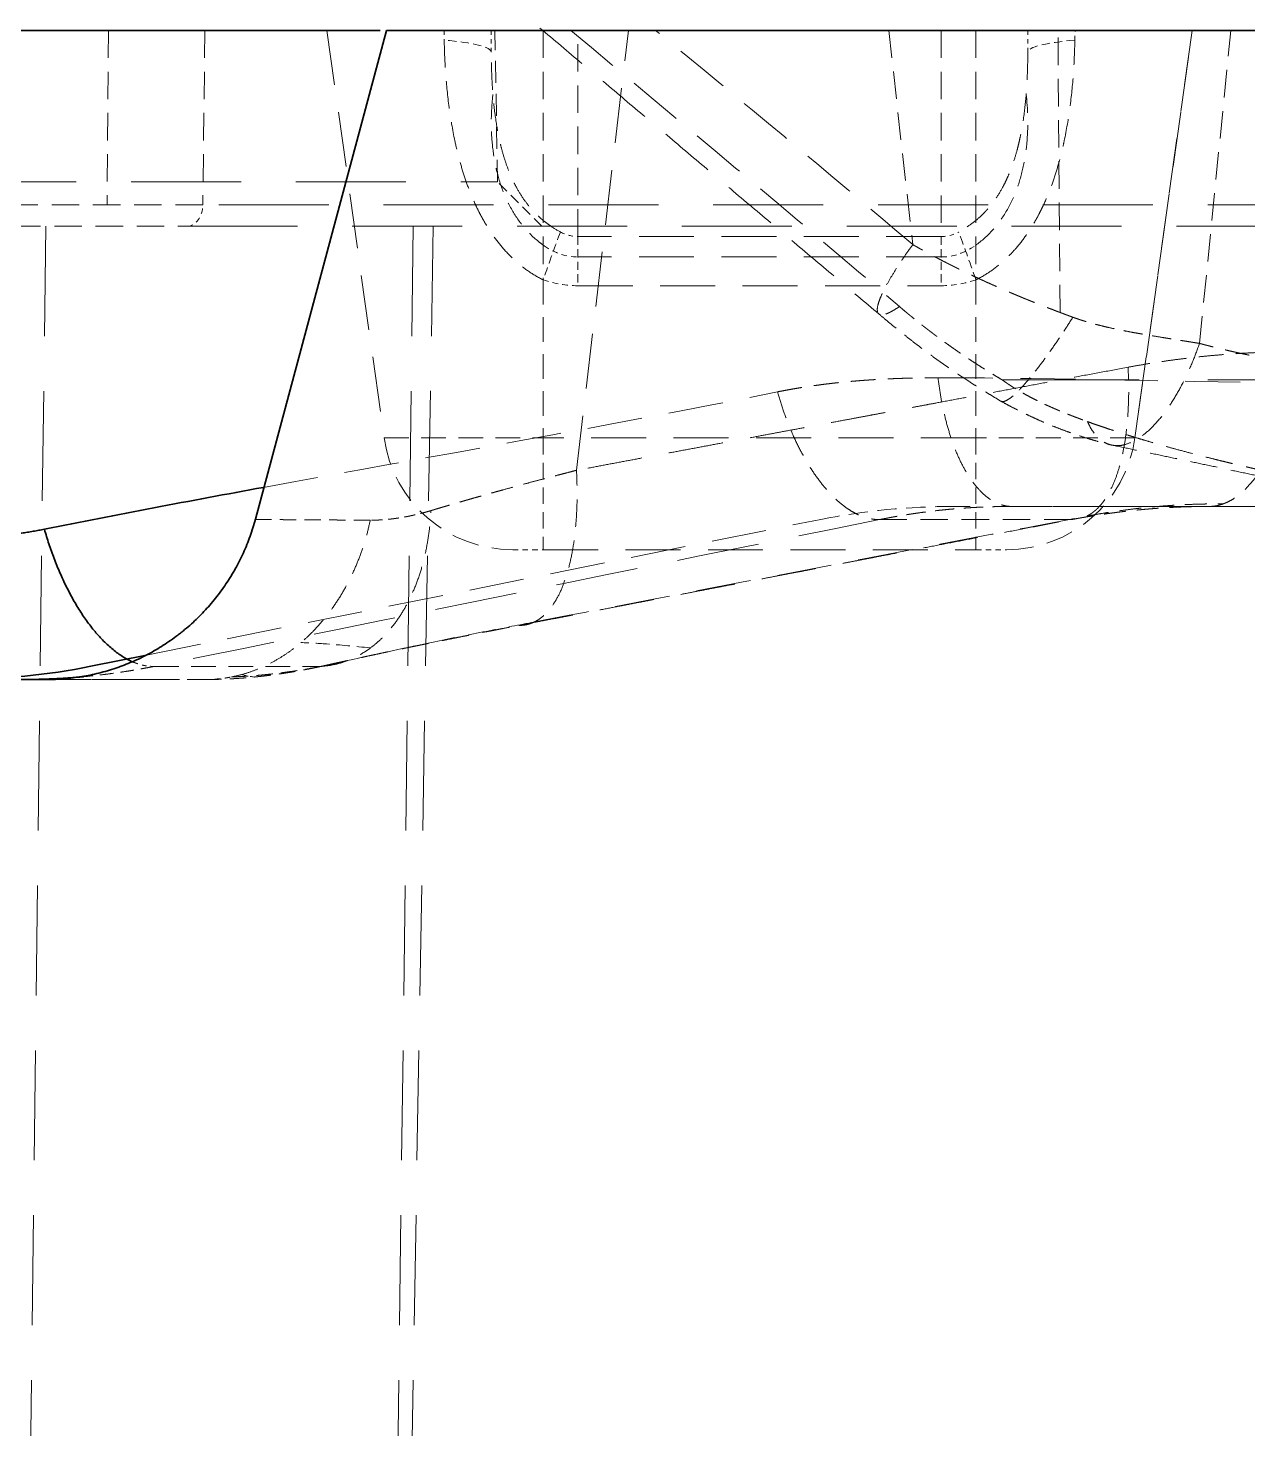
# Model space of a CAD drawing. Header units: millimetres. Extents: x 2742 to 8552, y -10326 to 2528.
# Drawn here: x 3965.22 to 3993.42, y -3766.9 to -3734.52 of the extents above; entities that cross this region are included whole.
import ezdxf

# ---------------------------------------------------------------- set-up
doc = ezdxf.new("R2010")
doc.units = ezdxf.units.MM
doc.linetypes.add('HIDDEN', pattern=[9.525, 6.35, -3.175])
doc.layers.add('core', color=7, linetype='Continuous', lineweight=20)

msp = doc.modelspace()

# ---------------------------------------------------------------- linework, layer by layer
at = {"layer": 'core', "color": 7, "linetype": 'Continuous', "lineweight": 35}
for p, q in [((3973.363, -3734.581), (3954.693, -3734.581)), ((3970.478, -3745.875), (3973.504, -3734.581)), ((3966.673, -3749.273), (3967.96, -3749.014)), ((3965.648, -3749.581), (3951.36, -3749.581))]:
    msp.add_line(p, q, dxfattribs=at)
at = {"layer": 'core', "color": 8, "linetype": 'HIDDEN', "lineweight": 18, "ltscale": 0.1}
for p, q in [((3967.08, -3734.581), (3967.05, -3738.609)), ((3969.31, -3734.581), (3969.261, -3738.609)), ((3977.129, -3734.581), (3977.129, -3740.346)), ((3977.929, -3739.343), (3977.929, -3734.581)), ((3985.116, -3734.581), (3985.67, -3739.53)), ((3986.329, -3734.581), (3986.329, -3739.343)), ((3987.129, -3734.581), (3987.129, -3740.346)), ((3989.074, -3741.097), (3989.027, -3734.581)), ((3992.299, -3741.813), (3993.022, -3734.581)), ((3969.261, -3738.609), (3963.925, -3738.609)), ((3963.925, -3739.103), (3968.905, -3739.103)), ((3987.962, -3745.581), (3992.491, -3745.581)), ((3987.962, -3745.581), (3992.512, -3745.581)), ((3989.34, -3745.884), (3984.905, -3745.884)), ((3965.086, -3749.581), (3969.314, -3749.581))]:
    msp.add_line(p, q, dxfattribs=at)
at = {"layer": 'core', "color": 8, "linetype": 'HIDDEN', "lineweight": 18, "ltscale": 0.2}
for p, q in [((3973.504, -3734.581), (3970.477, -3745.879)), ((3972.129, -3734.581), (3973.453, -3743.998)), ((3972.129, -3734.581), (3973.453, -3743.998)), ((3977.899, -3744.745), (3979.099, -3734.581)), ((3990.805, -3743.998), (3992.129, -3734.581)), ((3990.805, -3743.998), (3992.129, -3734.581)), ((3992.129, -3734.581), (3990.805, -3743.998)), ((3986.329, -3739.343), (3977.929, -3739.343)), ((3986.329, -3739.816), (3977.929, -3739.816)), ((3977.929, -3740.479), (3986.329, -3740.479)), ((3987.129, -3743.998), (3977.129, -3743.998)), ((3996.524, -3745.581), (3986.63, -3745.581)), ((3967.96, -3749.014), (3983.543, -3745.88)), ((3977.129, -3746.581), (3987.129, -3746.581))]:
    msp.add_line(p, q, dxfattribs=at)
at = {"layer": 'core', "color": 8, "linetype": 'HIDDEN', "lineweight": 18, "ltscale": 0.01}
for p, q in [((3975.929, -3734.581), (3975.929, -3735.084)), ((3988.329, -3735.084), (3988.329, -3734.581))]:
    msp.add_line(p, q, dxfattribs=at)
at = {"layer": 'core', "color": 8, "linetype": 'HIDDEN', "lineweight": 18, "ltscale": 0.08}
msp.add_line((3976.074, -3738.08), (3976.013, -3734.581), dxfattribs=at)
at = {"layer": 'core', "color": 8, "linetype": 'HIDDEN', "lineweight": 18, "ltscale": 0.4}
for p, q in [((3940.935, -3738.08), (3976.074, -3738.08)), ((4055.991, -3738.609), (3969.261, -3738.609)), ((3965.63, -3739.103), (3965.221, -3772.268)), ((3968.905, -3739.103), (4055.636, -3739.103)), ((3968.908, -3739.103), (4055.638, -3739.103)), ((3974.124, -3739.103), (3973.714, -3772.268)), ((3974.588, -3739.103), (3974.009, -3772.268))]:
    msp.add_line(p, q, dxfattribs=at)
at = {"layer": 'core', "color": 8, "linetype": 'HIDDEN', "lineweight": 18, "ltscale": 0.04}
msp.add_line((3977.097, -3739.103), (3976.074, -3738.08), dxfattribs=at)
at = {"layer": 'core', "color": 8, "linetype": 'HIDDEN', "lineweight": 18, "ltscale": 0.03}
for p, q in [((3977.929, -3739.343), (3977.929, -3740.479)), ((3986.329, -3739.343), (3986.329, -3740.479))]:
    msp.add_line(p, q, dxfattribs=at)
at = {"layer": 'core', "color": 8, "linetype": 'HIDDEN', "lineweight": 18, "ltscale": 0.09}
for p, q in [((3977.129, -3740.346), (3977.129, -3743.998)), ((3987.129, -3740.346), (3987.129, -3743.998)), ((3973.453, -3743.998), (3977.129, -3743.998)), ((3990.805, -3743.998), (3987.129, -3743.998)), ((3968.137, -3749.277), (3971.997, -3749.277))]:
    msp.add_line(p, q, dxfattribs=at)
at = {"layer": 'core', "color": 8, "linetype": 'HIDDEN', "lineweight": 18, "ltscale": 0.5}
msp.add_line((3987.732, -3742.652), (4028.003, -3742.652), dxfattribs=at)
at = {"layer": 'core', "color": 8, "linetype": 'HIDDEN', "lineweight": 18, "ltscale": 0.06}
for p, q in [((3977.129, -3743.998), (3977.129, -3746.581)), ((3987.129, -3743.998), (3987.129, -3746.581))]:
    msp.add_line(p, q, dxfattribs=at)
at = {"layer": 'core', "color": 8, "linetype": 'HIDDEN', "lineweight": 18, "ltscale": 0.02}
for p, q in [((3976.423, -3746.581), (3977.129, -3746.581)), ((3987.129, -3746.581), (3987.835, -3746.581))]:
    msp.add_line(p, q, dxfattribs=at)
at = {"layer": 'core', "color": 8, "linetype": 'HIDDEN', "lineweight": 18, "ltscale": 0.1}
for centre, start, end in [((3976.423, -3743.581), 188, 270), ((3987.835, -3743.581), 270, 352)]:
    msp.add_arc(centre, 3, start, end, dxfattribs=at)
at = {"layer": 'core', "color": 8, "linetype": 'HIDDEN', "lineweight": 18, "ltscale": 0.03}
for centre, major_axis, ratio, start_param, end_param in [((3973.929, -3735.084), (-2, 0), 0.15638, 3.141593, 4.238869), ((3990.329, -3735.084), (2, 0), 0.15638, 2.044316, 3.141593), ((3977.129, -3740.624), (-0.637, -1.896), 0.044703, 3.907947, 4.580073), ((3987.129, -3740.624), (0.637, -1.896), 0.044703, 1.703112, 2.375238)]:
    msp.add_ellipse(centre, major_axis=major_axis, ratio=ratio, start_param=start_param, end_param=end_param, dxfattribs=at)
at = {"layer": 'core', "color": 8, "linetype": 'HIDDEN', "lineweight": 18, "ltscale": 0.02}
for centre, major_axis, ratio, start_param, end_param in [((3968.905, -3738.601), (0, 0.502), 0.707107, 3.141593, 4.694936), ((3977.929, -3736.525), (0, 3.291), 0.607729, 2.741029, 3.141593), ((3986.329, -3736.525), (0, 3.291), 0.607729, 3.141593, 3.547497), ((3977.929, -3733.897), (0, 6.582), 0.607729, 2.940235, 3.141593), ((3986.329, -3733.897), (0, 6.582), 0.607729, 3.141593, 3.342951)]:
    msp.add_ellipse(centre, major_axis=major_axis, ratio=ratio, start_param=start_param, end_param=end_param, dxfattribs=at)
at = {"layer": 'core', "color": 8, "linetype": 'HIDDEN', "lineweight": 18, "ltscale": 0.01}
for centre, start_param, end_param in [((3977.929, -3734.175), 2.940235, 3.141593), ((3986.329, -3734.175), 3.141593, 3.342951)]:
    msp.add_ellipse(centre, major_axis=(0, 5.168), ratio=0.387022, start_param=start_param, end_param=end_param, dxfattribs=at)
at = {"layer": 'core', "color": 8, "linetype": 'HIDDEN', "lineweight": 18, "ltscale": 0.07}
msp.add_ellipse((3988.967, -3765.581), major_axis=(-9.125, 18.442), ratio=0.848178, start_param=5.88449, end_param=6.059228, dxfattribs=at)
at = {"layer": 'core', "color": 7, "linetype": 'Continuous', "lineweight": 35}
msp.add_ellipse((3961.21, -3729.581), major_axis=(-9.125, 18.442), ratio=0.848178, start_param=2.745438, end_param=2.919933, dxfattribs=at)
at = {"layer": 'core', "color": 8, "linetype": 'HIDDEN', "lineweight": 18, "ltscale": 0.2}
for points, degree in [([(3977.051, -3734.524), (3984.893, -3741.137)], 1), ([(3977.764, -3734.581), (3980.311, -3736.698), (3982.853, -3738.818), (3985.362, -3740.961)], 3), ([(3985.67, -3739.53), (3983.708, -3737.854), (3981.721, -3736.212), (3979.726, -3734.581)], 3), ([(3986.255, -3742.607), (3989.127, -3742.607), (3992.012, -3742.716), (3994.884, -3742.716)], 3), ([(3970.663, -3745.139), (3974.625, -3744.411), (3978.599, -3743.726), (3982.542, -3742.933)], 3)]:
    msp.add_open_spline(points, degree=degree, dxfattribs=at)
at = {"layer": 'core', "color": 7, "linetype": 'Continuous', "lineweight": 35}
for points, degree, knots in [([(3973.504, -3734.581), (3973.539, -3734.581), (3973.607, -3734.581), (3973.71, -3734.581), (3973.812, -3734.581), (3973.915, -3734.581), (3974.017, -3734.581), (3974.12, -3734.581), (3974.222, -3734.581), (3974.324, -3734.581), (3974.427, -3734.581), (3974.529, -3734.581), (3974.631, -3734.581), (3974.733, -3734.581), (3974.834, -3734.581), (3974.936, -3734.581), (3975.038, -3734.581), (3975.139, -3734.581), (3975.241, -3734.581), (3975.842, -3734.581), (3976.931, -3734.581), (3978.486, -3734.581), (3980.008, -3734.581), (3981.499, -3734.581), (3983.077, -3734.581), (3984.726, -3734.581), (3986.429, -3734.581), (3988.064, -3734.581), (3989.629, -3734.581), (3991.12, -3734.581), (3992.531, -3734.581), (3993.859, -3734.581), (3994.727, -3734.581), (3995.199, -3734.581), (3995.309, -3734.581), (3995.417, -3734.581), (3995.525, -3734.581), (3995.632, -3734.581), (3995.738, -3734.581), (3995.844, -3734.581), (3995.948, -3734.581), (3996.052, -3734.581), (3996.155, -3734.581), (3996.258, -3734.581), (3996.359, -3734.581), (3996.46, -3734.581), (3996.56, -3734.581), (3996.659, -3734.581), (3996.757, -3734.581), (3996.855, -3734.581), (3996.951, -3734.581), (3997.047, -3734.581), (3997.142, -3734.581), (3997.237, -3734.581), (3997.33, -3734.581), (3997.423, -3734.581), (3997.515, -3734.581), (3997.606, -3734.581), (3997.667, -3734.581), (3997.697, -3734.581)], 3, [0, 0, 0, 0, 0.00331, 0.006621, 0.009933, 0.013245, 0.016557, 0.01987, 0.023183, 0.026498, 0.029812, 0.033128, 0.036444, 0.039761, 0.043078, 0.046396, 0.049715, 0.053035, 0.056355, 0.059676, 0.112038, 0.164282, 0.216487, 0.268736, 0.321108, 0.386537, 0.451812, 0.51709, 0.582531, 0.64796, 0.713234, 0.778513, 0.843953, 0.849974, 0.855993, 0.862009, 0.868022, 0.874034, 0.880044, 0.886051, 0.892057, 0.898062, 0.904064, 0.910066, 0.916066, 0.922065, 0.928062, 0.934059, 0.940056, 0.946051, 0.952046, 0.95804, 0.964035, 0.970029, 0.976022, 0.982016, 0.988011, 0.994005, 1, 1, 1, 1]), ([(3963.185, -3746.305), (3963.864, -3746.305), (3964.402, -3746.266), (3965.049, -3746.218), (3965.599, -3746.108)], 2, [0, 0, 0, 0.5, 0.5, 1, 1, 1]), ([(3965.648, -3749.581), (3965.786, -3749.581), (3965.923, -3749.575), (3966.194, -3749.553), (3966.463, -3749.519), (3966.86, -3749.437), (3967.121, -3749.361), (3967.283, -3749.306), (3967.315, -3749.295), (3967.38, -3749.271), (3967.476, -3749.235), (3967.57, -3749.197), (3967.757, -3749.116), (3968.001, -3748.999), (3968.35, -3748.794), (3968.573, -3748.638), (3968.708, -3748.535), (3968.735, -3748.514), (3968.789, -3748.471), (3968.815, -3748.45), (3968.894, -3748.384), (3968.946, -3748.34), (3969.098, -3748.203), (3969.292, -3748.013), (3969.559, -3747.706), (3969.72, -3747.486), (3969.835, -3747.315), (3969.872, -3747.258), (3969.926, -3747.17), (3969.944, -3747.14), (3969.979, -3747.08), (3970.064, -3746.931), (3970.204, -3746.655), (3970.359, -3746.273), (3970.442, -3746.009), (3970.478, -3745.875)], 3, [0, 0, 0, 0, 0.0625, 0.0625, 0.125, 0.1875, 0.25, 0.25, 0.265625, 0.265625, 0.28125, 0.3125, 0.3125, 0.375, 0.4375, 0.5, 0.5, 0.515625, 0.515625, 0.53125, 0.53125, 0.5625, 0.5625, 0.625, 0.6875, 0.75, 0.75, 0.78125, 0.78125, 0.796875, 0.796875, 0.8125, 0.875, 0.9375, 1, 1, 1, 1]), ([(3966.5, -3749.515), (3966.485, -3749.517), (3966.443, -3749.52), (3966.376, -3749.526), (3966.298, -3749.533), (3966.221, -3749.538), (3966.145, -3749.544), (3966.071, -3749.549), (3965.997, -3749.553), (3965.924, -3749.557), (3965.852, -3749.561), (3965.781, -3749.564), (3965.711, -3749.567), (3965.642, -3749.57), (3965.574, -3749.572), (3965.507, -3749.574), (3965.441, -3749.576), (3965.376, -3749.578), (3965.312, -3749.579), (3965.249, -3749.579), (3965.187, -3749.58), (3965.126, -3749.58), (3965.085, -3749.58), (3965.065, -3749.581)], 3, [0, 0, 0, 0, 0.032284, 0.087639, 0.14226, 0.196146, 0.249299, 0.301717, 0.353402, 0.404352, 0.45457, 0.504053, 0.552804, 0.60082, 0.648104, 0.694655, 0.740473, 0.785558, 0.829911, 0.873531, 0.91642, 0.958576, 1, 1, 1, 1])]:
    msp.add_open_spline(points, degree=degree, knots=knots, dxfattribs=at)
at = {"layer": 'core', "color": 8, "linetype": 'HIDDEN', "lineweight": 18, "ltscale": 0.006}
for points in [[(3974.837, -3734.581), (3974.838, -3734.655), (3974.84, -3734.73), (3974.841, -3734.805)], [(3989.417, -3734.805), (3989.418, -3734.73), (3989.42, -3734.655), (3989.421, -3734.581)]]:
    msp.add_open_spline(points, degree=3, dxfattribs=at)
at = {"layer": 'core', "color": 8, "linetype": 'HIDDEN', "lineweight": 18, "ltscale": 0.1}
for points, degree, knots in [([(3974.841, -3734.805), (3974.846, -3735.065), (3974.857, -3735.325), (3974.894, -3735.843), (3974.92, -3736.101), (3974.989, -3736.616), (3975.032, -3736.873), (3975.114, -3737.258), (3975.144, -3737.385), (3975.211, -3737.64), (3975.247, -3737.767), (3975.327, -3738.017), (3975.37, -3738.141), (3975.465, -3738.385), (3975.516, -3738.506), (3975.6, -3738.684), (3975.629, -3738.744), (3975.674, -3738.831), (3975.69, -3738.861), (3975.721, -3738.919), (3975.737, -3738.947), (3975.819, -3739.09), (3975.888, -3739.201), (3976.038, -3739.415), (3976.118, -3739.518), (3976.289, -3739.715), (3976.381, -3739.81), (3976.578, -3739.988), (3976.681, -3740.07), (3976.897, -3740.22), (3977.01, -3740.287), (3977.129, -3740.346)], 3, [0, 0, 0, 0, 0.125, 0.125, 0.25, 0.25, 0.375, 0.375, 0.4375, 0.4375, 0.5, 0.5, 0.5625, 0.5625, 0.625, 0.625, 0.65625, 0.65625, 0.671875, 0.671875, 0.6875, 0.6875, 0.75, 0.75, 0.8125, 0.8125, 0.875, 0.875, 0.9375, 0.9375, 1, 1, 1, 1]), ([(3987.129, -3740.346), (3987.248, -3740.287), (3987.361, -3740.22), (3987.575, -3740.072), (3987.677, -3739.991), (3987.823, -3739.859), (3987.87, -3739.814), (3987.962, -3739.72), (3988.007, -3739.671), (3988.137, -3739.522), (3988.217, -3739.419), (3988.367, -3739.205), (3988.437, -3739.094), (3988.535, -3738.924), (3988.582, -3738.837), (3988.626, -3738.749), (3988.655, -3738.69), (3988.67, -3738.66), (3988.74, -3738.511), (3988.791, -3738.39), (3988.886, -3738.146), (3988.929, -3738.022), (3989.009, -3737.772), (3989.046, -3737.646), (3989.096, -3737.455), (3989.112, -3737.391), (3989.142, -3737.263), (3989.156, -3737.199), (3989.225, -3736.879), (3989.268, -3736.621), (3989.338, -3736.104), (3989.364, -3735.845), (3989.401, -3735.326), (3989.412, -3735.066), (3989.417, -3734.805)], 3, [0, 0, 0, 0, 0.0625, 0.0625, 0.125, 0.125, 0.15625, 0.15625, 0.1875, 0.1875, 0.25, 0.25, 0.3125, 0.3125, 0.34375, 0.359375, 0.359375, 0.375, 0.375, 0.4375, 0.4375, 0.5, 0.5, 0.5625, 0.5625, 0.59375, 0.59375, 0.625, 0.625, 0.75, 0.75, 0.875, 0.875, 1, 1, 1, 1]), ([(3977.529, -3739.239), (3977.44, -3739.192), (3977.353, -3739.139), (3977.23, -3739.051), (3977.169, -3739.006), (3977.111, -3738.957), (3977.072, -3738.923), (3977.053, -3738.906), (3976.959, -3738.82), (3976.89, -3738.747), (3976.76, -3738.594), (3976.7, -3738.513), (3976.589, -3738.346), (3976.538, -3738.26), (3976.467, -3738.126), (3976.445, -3738.08), (3976.402, -3737.99), (3976.382, -3737.944), (3976.324, -3737.807), (3976.29, -3737.714), (3976.227, -3737.527), (3976.199, -3737.433), (3976.161, -3737.291), (3976.149, -3737.243), (3976.127, -3737.148), (3976.116, -3737.1), (3976.086, -3736.957), (3976.068, -3736.863), (3976.021, -3736.578), (3975.997, -3736.39), (3975.961, -3736.014), (3975.949, -3735.827), (3975.933, -3735.455), (3975.929, -3735.269), (3975.929, -3735.084)], 3, [0, 0, 0, 0, 0.0625, 0.0625, 0.09375, 0.109375, 0.109375, 0.125, 0.125, 0.1875, 0.1875, 0.25, 0.25, 0.3125, 0.3125, 0.34375, 0.34375, 0.375, 0.375, 0.4375, 0.4375, 0.5, 0.5, 0.53125, 0.53125, 0.5625, 0.5625, 0.625, 0.625, 0.75, 0.75, 0.875, 0.875, 1, 1, 1, 1]), ([(3988.329, -3735.084), (3988.329, -3735.269), (3988.325, -3735.455), (3988.309, -3735.829), (3988.297, -3736.017), (3988.261, -3736.393), (3988.237, -3736.582), (3988.189, -3736.866), (3988.171, -3736.961), (3988.141, -3737.104), (3988.13, -3737.152), (3988.108, -3737.247), (3988.096, -3737.294), (3988.058, -3737.436), (3988.03, -3737.53), (3987.967, -3737.717), (3987.933, -3737.81), (3987.875, -3737.948), (3987.854, -3737.994), (3987.811, -3738.085), (3987.789, -3738.13), (3987.719, -3738.262), (3987.668, -3738.349), (3987.557, -3738.515), (3987.496, -3738.596), (3987.415, -3738.692), (3987.398, -3738.711), (3987.364, -3738.749), (3987.347, -3738.768), (3987.294, -3738.823), (3987.258, -3738.858), (3987.146, -3738.96), (3987.068, -3739.023), (3986.904, -3739.139), (3986.818, -3739.192), (3986.729, -3739.239)], 3, [0, 0, 0, 0, 0.125, 0.125, 0.25, 0.25, 0.375, 0.375, 0.4375, 0.4375, 0.46875, 0.46875, 0.5, 0.5, 0.5625, 0.5625, 0.625, 0.625, 0.65625, 0.65625, 0.6875, 0.6875, 0.75, 0.75, 0.8125, 0.8125, 0.828125, 0.828125, 0.84375, 0.84375, 0.875, 0.875, 0.9375, 0.9375, 1, 1, 1, 1]), ([(3989.372, -3741.208), (3989.354, -3741.201), (3989.319, -3741.188), (3989.265, -3741.169), (3989.212, -3741.149), (3989.159, -3741.129), (3989.107, -3741.109), (3989.054, -3741.09), (3989.001, -3741.07), (3988.948, -3741.05), (3988.896, -3741.029), (3988.843, -3741.009), (3988.791, -3740.989), (3988.738, -3740.969), (3988.686, -3740.948), (3988.634, -3740.928), (3988.582, -3740.907), (3988.53, -3740.886), (3988.478, -3740.866), (3988.426, -3740.845), (3988.374, -3740.824), (3988.322, -3740.803), (3988.271, -3740.782), (3988.219, -3740.761), (3988.168, -3740.739), (3988.117, -3740.718), (3988.066, -3740.697), (3988.015, -3740.675), (3987.964, -3740.654), (3987.913, -3740.632), (3987.862, -3740.611), (3987.812, -3740.589), (3987.761, -3740.567), (3987.711, -3740.545), (3987.661, -3740.523), (3987.611, -3740.501), (3987.561, -3740.479), (3987.511, -3740.457), (3987.461, -3740.434), (3987.411, -3740.412), (3987.362, -3740.39), (3987.312, -3740.367), (3987.263, -3740.344), (3987.214, -3740.322), (3987.165, -3740.299), (3987.116, -3740.276), (3987.067, -3740.253), (3987.019, -3740.23), (3986.97, -3740.207), (3986.922, -3740.184), (3986.874, -3740.161), (3986.826, -3740.137), (3986.778, -3740.114), (3986.73, -3740.091), (3986.682, -3740.067), (3986.635, -3740.043), (3986.587, -3740.02), (3986.54, -3739.996), (3986.493, -3739.972), (3986.446, -3739.948), (3986.399, -3739.924), (3986.352, -3739.9), (3986.306, -3739.876), (3986.259, -3739.852), (3986.213, -3739.827), (3986.167, -3739.803), (3986.121, -3739.779), (3986.075, -3739.754), (3986.03, -3739.729), (3985.984, -3739.705), (3985.939, -3739.68), (3985.894, -3739.655), (3985.849, -3739.63), (3985.804, -3739.605), (3985.759, -3739.58), (3985.714, -3739.555), (3985.685, -3739.538), (3985.67, -3739.53)], 3, [0, 0, 0, 0, 0.013867, 0.027718, 0.041554, 0.055375, 0.06918, 0.08297, 0.096744, 0.110504, 0.124248, 0.137977, 0.151691, 0.16539, 0.179074, 0.192743, 0.206397, 0.220036, 0.233661, 0.24727, 0.260865, 0.274446, 0.288011, 0.301562, 0.315098, 0.32862, 0.342128, 0.355621, 0.369099, 0.382563, 0.396013, 0.409449, 0.42287, 0.436278, 0.449671, 0.46305, 0.476415, 0.489766, 0.503103, 0.516426, 0.529735, 0.543031, 0.556312, 0.56958, 0.582834, 0.596075, 0.609302, 0.622515, 0.635715, 0.648902, 0.662075, 0.675234, 0.68838, 0.701513, 0.714633, 0.727739, 0.740833, 0.753913, 0.76698, 0.780034, 0.793075, 0.806103, 0.819118, 0.832121, 0.84511, 0.858087, 0.871051, 0.884002, 0.896941, 0.909867, 0.92278, 0.935681, 0.94857, 0.961446, 0.97431, 0.987161, 1, 1, 1, 1]), ([(3989.711, -3743.621), (3989.75, -3743.635), (3989.829, -3743.663), (3989.948, -3743.705), (3990.071, -3743.747), (3990.197, -3743.789), (3990.327, -3743.832), (3990.46, -3743.875), (3990.596, -3743.919), (3990.74, -3743.963), (3990.899, -3744.012), (3991.078, -3744.065), (3991.282, -3744.125), (3991.51, -3744.19), (3991.783, -3744.265), (3992.073, -3744.343), (3992.357, -3744.416), (3992.586, -3744.474), (3992.753, -3744.515), (3992.874, -3744.545), (3992.968, -3744.568), (3993.06, -3744.59), (3993.15, -3744.611), (3993.239, -3744.632), (3993.327, -3744.653), (3993.412, -3744.673), (3993.496, -3744.692), (3993.579, -3744.711), (3993.659, -3744.729), (3993.738, -3744.747), (3993.791, -3744.758), (3993.816, -3744.764)], 3, [0, 0, 0, 0, 0.028878, 0.058545, 0.089003, 0.120251, 0.152291, 0.185123, 0.218748, 0.253166, 0.291476, 0.335626, 0.385617, 0.44145, 0.503124, 0.585164, 0.65393, 0.709422, 0.75164, 0.7746, 0.797149, 0.819286, 0.841012, 0.862325, 0.883227, 0.903718, 0.923797, 0.943465, 0.962721, 0.981566, 1, 1, 1, 1]), ([(3971.997, -3749.277), (3973.054, -3749.038), (3974.243, -3748.793), (3975.363, -3748.561), (3976.567, -3748.33)], 2, [0, 0, 0, 0.5, 0.5, 1, 1, 1]), ([(3972.605, -3749.143), (3973.275, -3748.992), (3974.337, -3748.763), (3975.826, -3748.462), (3976.573, -3748.317), (3976.928, -3748.249)], 3, [0, 0, 0, 0, 0.515241, 0.774131, 1, 1, 1, 1])]:
    msp.add_open_spline(points, degree=degree, knots=knots, dxfattribs=at)
at = {"layer": 'core', "color": 8, "linetype": 'HIDDEN', "lineweight": 18, "ltscale": 0.09}
for points, degree, knots in [([(3975.966, -3736.058), (3975.948, -3736.219), (3975.936, -3736.38), (3975.926, -3736.72), (3975.929, -3736.898), (3975.955, -3737.257), (3975.977, -3737.438), (3976.044, -3737.794), (3976.088, -3737.969), (3976.203, -3738.313), (3976.274, -3738.482), (3976.445, -3738.804), (3976.544, -3738.956), (3976.773, -3739.238), (3976.905, -3739.368), (3977.08, -3739.506), (3977.114, -3739.531), (3977.149, -3739.556)], 3, [0, 0, 0, 0, 0.127642, 0.127642, 0.267581, 0.267581, 0.407521, 0.407521, 0.547461, 0.547461, 0.687401, 0.687401, 0.827341, 0.827341, 0.967281, 0.967281, 1, 1, 1, 1]), ([(3987.119, -3739.549), (3987.266, -3739.444), (3987.401, -3739.323), (3987.643, -3739.052), (3987.751, -3738.902), (3987.934, -3738.587), (3988.01, -3738.423), (3988.137, -3738.081), (3988.187, -3737.904), (3988.264, -3737.548), (3988.29, -3737.368), (3988.341, -3736.825), (3988.335, -3736.467), (3988.296, -3736.095), (3988.294, -3736.077), (3988.292, -3736.059)], 3, [0, 0, 0, 0, 0.139342, 0.139342, 0.280384, 0.280384, 0.421426, 0.421426, 0.562467, 0.562467, 0.703509, 0.703509, 0.985592, 0.985592, 1, 1, 1, 1]), ([(3995.978, -3742.536), (3995.518, -3742.46), (3995.059, -3742.382), (3994.531, -3742.292), (3994.137, -3742.219), (3993.625, -3742.124), (3993.215, -3742.035), (3992.725, -3741.928), (3992.299, -3741.813)], 2, [0, 0, 0, 0.25, 0.25, 0.5, 0.5, 0.75, 0.75, 1, 1, 1]), ([(3982.542, -3742.933), (3983.407, -3742.759), (3984.382, -3742.679), (3985.253, -3742.607), (3986.255, -3742.607)], 2, [0, 0, 0, 0.5, 0.5, 1, 1, 1])]:
    msp.add_open_spline(points, degree=degree, knots=knots, dxfattribs=at)
at = {"layer": 'core', "color": 8, "linetype": 'HIDDEN', "lineweight": 18, "ltscale": 0.07}
msp.add_rational_spline([(3985.67, -3739.53), (3983.909, -3741.963), (3985.362, -3740.961)], [1, 0.687766785806, 1], degree=2, dxfattribs=at)
for points, degree, knots in [([(3985.362, -3740.961), (3985.901, -3741.421), (3986.485, -3741.839), (3987.096, -3742.277), (3987.732, -3742.652)], 2, [0, 0, 0, 0.5, 0.5, 1, 1, 1]), ([(3992.299, -3741.813), (3992.271, -3741.808), (3992.215, -3741.799), (3992.132, -3741.786), (3992.053, -3741.773), (3991.978, -3741.761), (3991.907, -3741.75), (3991.839, -3741.739), (3991.774, -3741.729), (3991.714, -3741.719), (3991.657, -3741.71), (3991.605, -3741.702), (3991.556, -3741.694), (3991.511, -3741.687), (3991.411, -3741.67), (3991.26, -3741.646), (3991.061, -3741.612), (3990.879, -3741.581), (3990.701, -3741.548), (3990.523, -3741.514), (3990.342, -3741.477), (3990.173, -3741.44), (3990.05, -3741.41), (3989.971, -3741.39), (3989.933, -3741.381), (3989.895, -3741.371), (3989.857, -3741.361), (3989.82, -3741.35), (3989.783, -3741.34), (3989.747, -3741.33), (3989.711, -3741.319), (3989.675, -3741.308), (3989.64, -3741.298), (3989.605, -3741.287), (3989.57, -3741.276), (3989.536, -3741.265), (3989.503, -3741.254), (3989.469, -3741.242), (3989.436, -3741.231), (3989.404, -3741.219), (3989.382, -3741.212), (3989.372, -3741.208)], 3, [0, 0, 0, 0, 0.030631, 0.059887, 0.087765, 0.114263, 0.13938, 0.163115, 0.185466, 0.206431, 0.22601, 0.244201, 0.261002, 0.276414, 0.290435, 0.36419, 0.431762, 0.493137, 0.548302, 0.612163, 0.672582, 0.729564, 0.783119, 0.796168, 0.809098, 0.821909, 0.834601, 0.847174, 0.859628, 0.871965, 0.884184, 0.896286, 0.908271, 0.92014, 0.931893, 0.94353, 0.955052, 0.96646, 0.977753, 0.988933, 1, 1, 1, 1]), ([(3987.962, -3745.581), (3987.927, -3745.581), (3987.855, -3745.581), (3987.747, -3745.582), (3987.636, -3745.584), (3987.524, -3745.586), (3987.409, -3745.59), (3987.292, -3745.594), (3987.174, -3745.6), (3987.053, -3745.606), (3986.929, -3745.614), (3986.804, -3745.623), (3986.677, -3745.633), (3986.547, -3745.644), (3986.41, -3745.657), (3986.264, -3745.672), (3986.112, -3745.69), (3985.96, -3745.709), (3985.809, -3745.729), (3985.687, -3745.747), (3985.595, -3745.761), (3985.532, -3745.771), (3985.469, -3745.781), (3985.407, -3745.792), (3985.344, -3745.802), (3985.281, -3745.813), (3985.218, -3745.824), (3985.156, -3745.836), (3985.093, -3745.848), (3985.03, -3745.86), (3984.968, -3745.872), (3984.926, -3745.88), (3984.905, -3745.884)], 3, [0, 0, 0, 0, 0.033851, 0.068466, 0.103846, 0.13999, 0.176901, 0.214577, 0.25302, 0.292231, 0.332209, 0.372955, 0.414469, 0.456753, 0.499805, 0.549809, 0.599816, 0.649827, 0.699842, 0.74986, 0.770706, 0.791551, 0.812396, 0.833241, 0.854087, 0.874932, 0.895776, 0.916621, 0.937466, 0.958311, 0.979155, 1, 1, 1, 1])]:
    msp.add_open_spline(points, degree=degree, knots=knots, dxfattribs=at)
at = {"layer": 'core', "color": 8, "linetype": 'HIDDEN', "lineweight": 18, "ltscale": 0.08}
for points in [[(3984.893, -3741.137), (3986.207, -3742.26), (3987.701, -3743.144)], [(3989.694, -3745.804), (3991.279, -3745.509), (3992.842, -3745.522)]]:
    msp.add_open_spline(points, degree=2, dxfattribs=at)
at = {"layer": 'core', "color": 8, "linetype": 'HIDDEN', "lineweight": 18, "ltscale": 0.06}
msp.add_rational_spline([(3989.372, -3741.208), (3987.998, -3743.379), (3987.701, -3743.144)], [1, 0.706626972536, 0.832804624337], degree=2, dxfattribs=at)
at = {"layer": 'core', "color": 8, "linetype": 'HIDDEN', "lineweight": 18, "ltscale": 0.1}
for points, weights in [([(3992.299, -3741.813), (3990.811, -3746.139), (3989.711, -3743.621)], [1, 0.583039580273, 1]), ([(3992.512, -3745.581), (3994.142, -3745.581), (3994.563, -3742.008)], [1, 0.793353340291, 1]), ([(3982.542, -3742.933), (3983.398, -3745.91), (3984.905, -3745.884)], [1, 0.792113313309, 1]), ([(3976.567, -3748.33), (3978.085, -3748.361), (3977.899, -3744.745)], [1, 0.792113313309, 1]), ([(3971.997, -3749.277), (3974.353, -3749.117), (3974.536, -3745.676)], [1, 0.807957534593, 1]), ([(3969.928, -3749.52), (3972.468, -3749.018), (3973.133, -3745.898)], [0.954781495812, 0.819193871613, 1])]:
    msp.add_rational_spline(points, weights, degree=2, dxfattribs=at)
at = {"layer": 'core', "color": 8, "linetype": 'HIDDEN', "lineweight": 18, "ltscale": 0.09}
msp.add_open_spline([(3994.563, -3742.008), (3992.626, -3741.996), (3990.648, -3742.363)], degree=2, dxfattribs=at)
at = {"layer": 'core', "color": 8, "linetype": 'HIDDEN', "lineweight": 18, "ltscale": 0.2}
for points, degree, knots in [([(3990.648, -3742.363), (3986.619, -3743.113), (3984.269, -3743.552), (3981.206, -3744.124), (3977.899, -3744.745)], 2, [0, 0, 0, 0.5, 0.5, 1, 1, 1]), ([(3976.928, -3748.249), (3979.054, -3747.842), (3982.244, -3747.231), (3986.499, -3746.416), (3988.629, -3746.008), (3989.694, -3745.804)], 3, [0, 0, 0, 0, 0.499712, 0.749676, 1, 1, 1, 1]), ([(3992.512, -3745.581), (3995.053, -3745.581), (3999.999, -3745.581), (4001.592, -3745.581), (4003.202, -3745.581), (4006.592, -3745.581), (4007.455, -3745.581)], 2, [0, 0, 0, 0.5, 0.5, 0.714286, 0.714286, 1, 1, 1]), ([(3976.567, -3748.33), (3979.879, -3747.696), (3982.948, -3747.108), (3985.303, -3746.657), (3989.34, -3745.884)], 2, [0, 0, 0, 0.5, 0.5, 1, 1, 1])]:
    msp.add_open_spline(points, degree=degree, knots=knots, dxfattribs=at)
at = {"layer": 'core', "color": 8, "linetype": 'HIDDEN', "lineweight": 18, "ltscale": 0.09}
for points, weights in [([(3986.255, -3742.607), (3986.606, -3745.581), (3987.962, -3745.581)], [1, 0.793353340291, 1]), ([(3989.695, -3745.804), (3990.797, -3745.256), (3990.648, -3742.363)], [0.946196197712, 0.823864748997, 1])]:
    msp.add_rational_spline(points, weights, degree=2, dxfattribs=at)
at = {"layer": 'core', "color": 8, "linetype": 'HIDDEN', "lineweight": 18, "ltscale": 0.06}
for points, knots in [([(3987.732, -3742.652), (3987.747, -3742.662), (3987.775, -3742.683), (3987.819, -3742.713), (3987.864, -3742.744), (3987.909, -3742.774), (3987.954, -3742.803), (3988, -3742.833), (3988.046, -3742.861), (3988.093, -3742.89), (3988.141, -3742.918), (3988.21, -3742.958), (3988.301, -3743.009), (3988.417, -3743.071), (3988.537, -3743.132), (3988.632, -3743.178), (3988.701, -3743.21), (3988.741, -3743.229), (3988.783, -3743.248), (3988.825, -3743.267), (3988.868, -3743.286), (3988.911, -3743.305), (3988.955, -3743.324), (3989, -3743.343), (3989.046, -3743.363), (3989.093, -3743.382), (3989.14, -3743.402), (3989.188, -3743.421), (3989.237, -3743.441), (3989.287, -3743.461), (3989.337, -3743.481), (3989.388, -3743.5), (3989.44, -3743.52), (3989.493, -3743.54), (3989.547, -3743.56), (3989.601, -3743.581), (3989.656, -3743.601), (3989.693, -3743.614), (3989.711, -3743.621)], [0, 0, 0, 0, 0.023652, 0.047398, 0.071244, 0.095197, 0.119262, 0.143445, 0.167754, 0.192193, 0.216768, 0.241485, 0.298502, 0.357285, 0.417887, 0.480357, 0.500238, 0.52047, 0.541053, 0.561987, 0.583275, 0.604917, 0.626914, 0.649267, 0.671977, 0.695044, 0.71847, 0.742255, 0.7664, 0.790905, 0.815772, 0.841, 0.866591, 0.892545, 0.918862, 0.945543, 0.972589, 1, 1, 1, 1]), ([(3973.133, -3745.898), (3973.127, -3745.898), (3973.113, -3745.898), (3973.093, -3745.898), (3973.073, -3745.897), (3973.053, -3745.897), (3973.032, -3745.897), (3973.012, -3745.897), (3972.992, -3745.897), (3972.972, -3745.897), (3972.951, -3745.897), (3972.931, -3745.897), (3972.911, -3745.897), (3972.891, -3745.896), (3972.87, -3745.896), (3972.85, -3745.896), (3972.83, -3745.896), (3972.809, -3745.896), (3972.789, -3745.896), (3972.769, -3745.896), (3972.749, -3745.896), (3972.728, -3745.896), (3972.708, -3745.895), (3972.688, -3745.895), (3972.668, -3745.895), (3972.647, -3745.895), (3972.627, -3745.895), (3972.607, -3745.895), (3972.587, -3745.895), (3972.566, -3745.895), (3972.546, -3745.895), (3972.526, -3745.894), (3972.506, -3745.894), (3972.486, -3745.894), (3972.466, -3745.894), (3972.446, -3745.894), (3972.425, -3745.894), (3972.405, -3745.894), (3972.385, -3745.894), (3972.365, -3745.894), (3972.345, -3745.893), (3972.325, -3745.893), (3972.305, -3745.893), (3972.286, -3745.893), (3972.266, -3745.893), (3972.246, -3745.893), (3972.226, -3745.893), (3972.206, -3745.893), (3972.187, -3745.893), (3972.167, -3745.893), (3972.147, -3745.892), (3972.128, -3745.892), (3972.108, -3745.892), (3972.088, -3745.892), (3972.069, -3745.892), (3972.049, -3745.892), (3972.03, -3745.892), (3972.011, -3745.892), (3971.991, -3745.892), (3971.972, -3745.891), (3971.953, -3745.891), (3971.934, -3745.891), (3971.915, -3745.891), (3971.896, -3745.891), (3971.877, -3745.891), (3971.858, -3745.891), (3971.839, -3745.891), (3971.82, -3745.891), (3971.801, -3745.891), (3971.783, -3745.89), (3971.764, -3745.89), (3971.746, -3745.89), (3971.727, -3745.89), (3971.709, -3745.89), (3971.69, -3745.89), (3971.672, -3745.89), (3971.654, -3745.89), (3971.636, -3745.89), (3971.618, -3745.89), (3971.6, -3745.889), (3971.582, -3745.889), (3971.564, -3745.889), (3971.546, -3745.889), (3971.529, -3745.889), (3971.511, -3745.889), (3971.494, -3745.889), (3971.476, -3745.889), (3971.459, -3745.889), (3971.442, -3745.888), (3971.425, -3745.888), (3971.408, -3745.888), (3971.391, -3745.888), (3971.374, -3745.888), (3971.357, -3745.888), (3971.341, -3745.888), (3971.324, -3745.888), (3971.308, -3745.888), (3971.292, -3745.888), (3971.276, -3745.887), (3971.26, -3745.887), (3971.244, -3745.887), (3971.228, -3745.887), (3971.212, -3745.887), (3971.196, -3745.887), (3971.181, -3745.887), (3971.166, -3745.887), (3971.15, -3745.887), (3971.135, -3745.887), (3971.12, -3745.886), (3971.105, -3745.886), (3971.091, -3745.886), (3971.076, -3745.886), (3971.061, -3745.886), (3971.047, -3745.886), (3971.033, -3745.886), (3971.019, -3745.886), (3971.005, -3745.886), (3970.991, -3745.886), (3970.977, -3745.886), (3970.964, -3745.885), (3970.95, -3745.885), (3970.937, -3745.885), (3970.924, -3745.885), (3970.911, -3745.885), (3970.898, -3745.885), (3970.886, -3745.885), (3970.873, -3745.885), (3970.861, -3745.885), (3970.849, -3745.885), (3970.837, -3745.884), (3970.825, -3745.884), (3970.813, -3745.884), (3970.802, -3745.884), (3970.791, -3745.884), (3970.779, -3745.884), (3970.768, -3745.884), (3970.758, -3745.884), (3970.747, -3745.884), (3970.736, -3745.884), (3970.726, -3745.883), (3970.716, -3745.883), (3970.706, -3745.883), (3970.696, -3745.883), (3970.687, -3745.883), (3970.677, -3745.883), (3970.668, -3745.883), (3970.659, -3745.883), (3970.65, -3745.883), (3970.642, -3745.883), (3970.633, -3745.883), (3970.625, -3745.882), (3970.617, -3745.882), (3970.609, -3745.882), (3970.602, -3745.882), (3970.594, -3745.882), (3970.587, -3745.882), (3970.58, -3745.882), (3970.573, -3745.882), (3970.567, -3745.882), (3970.56, -3745.882), (3970.554, -3745.882), (3970.548, -3745.881), (3970.543, -3745.881), (3970.537, -3745.881), (3970.532, -3745.881), (3970.527, -3745.881), (3970.522, -3745.881), (3970.518, -3745.881), (3970.513, -3745.881), (3970.509, -3745.881), (3970.505, -3745.881), (3970.502, -3745.88), (3970.498, -3745.88), (3970.495, -3745.88), (3970.492, -3745.88), (3970.49, -3745.88), (3970.487, -3745.88), (3970.485, -3745.88), (3970.483, -3745.88), (3970.481, -3745.88), (3970.48, -3745.88), (3970.479, -3745.88), (3970.478, -3745.879), (3970.477, -3745.879), (3970.477, -3745.879), (3970.477, -3745.879), (3970.477, -3745.879)], [0, 0, 0, 0, 0.003939, 0.007895, 0.011867, 0.015856, 0.01986, 0.023882, 0.027919, 0.031973, 0.036043, 0.04013, 0.044233, 0.048352, 0.052487, 0.056639, 0.060807, 0.064992, 0.069193, 0.07341, 0.077644, 0.081894, 0.08616, 0.090443, 0.094742, 0.099057, 0.103389, 0.107737, 0.112101, 0.116482, 0.120879, 0.125293, 0.129722, 0.134169, 0.138631, 0.14311, 0.147605, 0.152116, 0.156644, 0.161188, 0.165749, 0.170326, 0.174919, 0.179529, 0.184155, 0.188797, 0.193455, 0.19813, 0.202822, 0.207529, 0.212253, 0.216994, 0.22175, 0.226523, 0.231313, 0.236118, 0.24094, 0.245779, 0.250633, 0.255504, 0.260392, 0.265296, 0.270216, 0.275152, 0.280105, 0.285074, 0.290059, 0.295061, 0.300079, 0.305114, 0.310165, 0.315232, 0.320315, 0.325415, 0.330531, 0.335664, 0.340813, 0.345978, 0.35116, 0.356358, 0.361572, 0.366802, 0.372049, 0.377313, 0.382592, 0.387888, 0.3932, 0.398529, 0.403874, 0.409235, 0.414613, 0.420007, 0.425417, 0.430844, 0.436287, 0.441746, 0.447222, 0.452714, 0.458223, 0.463747, 0.469288, 0.474846, 0.48042, 0.48601, 0.491616, 0.497239, 0.502878, 0.508534, 0.514205, 0.519893, 0.525598, 0.531319, 0.537056, 0.542809, 0.548579, 0.554365, 0.560168, 0.565987, 0.571822, 0.577674, 0.583541, 0.589426, 0.595326, 0.601243, 0.607176, 0.613126, 0.619092, 0.625074, 0.631073, 0.637088, 0.643119, 0.649167, 0.65523, 0.661311, 0.667407, 0.67352, 0.67965, 0.685795, 0.691957, 0.698136, 0.70433, 0.710541, 0.716769, 0.723012, 0.729272, 0.735549, 0.741841, 0.74815, 0.754476, 0.760818, 0.767176, 0.77355, 0.779941, 0.786348, 0.792771, 0.799211, 0.805667, 0.812139, 0.818628, 0.825133, 0.831655, 0.838192, 0.844747, 0.851317, 0.857904, 0.864507, 0.871126, 0.877762, 0.884414, 0.891083, 0.897768, 0.904469, 0.911186, 0.91792, 0.92467, 0.931437, 0.938219, 0.945019, 0.951834, 0.958666, 0.965514, 0.972379, 0.979259, 0.986157, 0.99307, 1, 1, 1, 1]), ([(3969.314, -3749.581), (3969.328, -3749.58), (3969.357, -3749.58), (3969.4, -3749.58), (3969.443, -3749.58), (3969.487, -3749.579), (3969.53, -3749.578), (3969.574, -3749.577), (3969.617, -3749.576), (3969.661, -3749.575), (3969.705, -3749.574), (3969.749, -3749.572), (3969.793, -3749.57), (3969.838, -3749.568), (3969.882, -3749.566), (3969.927, -3749.564), (3969.971, -3749.561), (3970.016, -3749.558), (3970.061, -3749.555), (3970.106, -3749.552), (3970.151, -3749.549), (3970.196, -3749.546), (3970.242, -3749.542), (3970.287, -3749.538), (3970.333, -3749.534), (3970.379, -3749.53), (3970.424, -3749.526), (3970.47, -3749.521), (3970.516, -3749.516), (3970.563, -3749.512), (3970.609, -3749.507), (3970.655, -3749.501), (3970.702, -3749.496), (3970.748, -3749.49), (3970.795, -3749.484), (3970.842, -3749.478), (3970.889, -3749.472), (3970.936, -3749.466), (3970.983, -3749.459), (3971.03, -3749.452), (3971.078, -3749.445), (3971.125, -3749.438), (3971.173, -3749.431), (3971.22, -3749.423), (3971.268, -3749.416), (3971.316, -3749.408), (3971.364, -3749.4), (3971.412, -3749.391), (3971.46, -3749.383), (3971.509, -3749.374), (3971.557, -3749.365), (3971.606, -3749.356), (3971.654, -3749.347), (3971.703, -3749.338), (3971.752, -3749.328), (3971.801, -3749.318), (3971.85, -3749.308), (3971.899, -3749.298), (3971.948, -3749.287), (3971.981, -3749.28), (3971.997, -3749.277)], [0, 0, 0, 0, 0.017206, 0.034411, 0.051615, 0.068817, 0.086019, 0.10322, 0.12042, 0.137619, 0.154819, 0.172018, 0.189217, 0.206415, 0.223615, 0.240814, 0.258014, 0.275214, 0.292416, 0.309618, 0.326821, 0.344025, 0.361231, 0.378438, 0.395646, 0.412856, 0.430068, 0.447282, 0.464498, 0.481717, 0.498938, 0.516161, 0.533387, 0.550616, 0.567847, 0.585082, 0.60232, 0.619562, 0.636807, 0.654055, 0.671307, 0.688564, 0.705824, 0.723088, 0.740357, 0.75763, 0.774908, 0.792191, 0.809478, 0.82677, 0.844068, 0.861371, 0.878679, 0.895993, 0.913312, 0.930638, 0.947969, 0.965306, 0.98265, 1, 1, 1, 1])]:
    msp.add_open_spline(points, degree=3, knots=knots, dxfattribs=at)
at = {"layer": 'core', "color": 8, "linetype": 'HIDDEN', "lineweight": 18, "ltscale": 0.07}
msp.add_open_spline([(3987.701, -3743.144), (3988.937, -3743.83), (3990.223, -3744.151)], degree=2, dxfattribs=at)
at = {"layer": 'core', "color": 8, "linetype": 'HIDDEN', "lineweight": 18, "ltscale": 0.1}
msp.add_open_spline([(3990.223, -3744.151), (3994.248, -3744.999)], degree=1, dxfattribs=at)
at = {"layer": 'core', "color": 8, "linetype": 'HIDDEN', "lineweight": 18, "ltscale": 0.08}
for points, degree, knots in [([(3977.899, -3744.745), (3977.871, -3744.752), (3977.805, -3744.769), (3977.694, -3744.798), (3977.555, -3744.834), (3977.389, -3744.877), (3977.198, -3744.928), (3976.98, -3744.985), (3976.738, -3745.05), (3976.472, -3745.122), (3976.263, -3745.18), (3976.118, -3745.22), (3976.044, -3745.24), (3975.971, -3745.261), (3975.9, -3745.281), (3975.83, -3745.3), (3975.761, -3745.32), (3975.693, -3745.339), (3975.627, -3745.358), (3975.562, -3745.376), (3975.497, -3745.394), (3975.434, -3745.412), (3975.373, -3745.43), (3975.312, -3745.448), (3975.253, -3745.465), (3975.194, -3745.482), (3975.137, -3745.498), (3975.081, -3745.515), (3975.026, -3745.531), (3974.972, -3745.547), (3974.919, -3745.562), (3974.868, -3745.577), (3974.817, -3745.592), (3974.768, -3745.607), (3974.719, -3745.621), (3974.672, -3745.635), (3974.626, -3745.649), (3974.58, -3745.663), (3974.55, -3745.672), (3974.536, -3745.676)], 3, [0, 0, 0, 0, 0.023099, 0.053827, 0.092197, 0.138225, 0.191931, 0.253338, 0.322472, 0.399362, 0.48404, 0.506251, 0.528185, 0.549841, 0.571218, 0.592317, 0.613137, 0.633678, 0.653939, 0.67392, 0.693621, 0.713042, 0.732182, 0.751041, 0.769618, 0.787914, 0.805928, 0.823659, 0.841108, 0.858274, 0.875157, 0.891757, 0.908073, 0.924105, 0.939854, 0.955317, 0.970496, 0.985391, 1, 1, 1, 1]), ([(3989.34, -3745.884), (3989.359, -3745.881), (3989.399, -3745.873), (3989.457, -3745.862), (3989.516, -3745.852), (3989.575, -3745.841), (3989.634, -3745.831), (3989.693, -3745.821), (3989.753, -3745.811), (3989.812, -3745.801), (3989.871, -3745.792), (3989.93, -3745.782), (3989.99, -3745.773), (3990.049, -3745.764), (3990.108, -3745.756), (3990.168, -3745.747), (3990.227, -3745.739), (3990.287, -3745.731), (3990.346, -3745.723), (3990.406, -3745.715), (3990.465, -3745.708), (3990.525, -3745.7), (3990.585, -3745.693), (3990.645, -3745.686), (3990.704, -3745.68), (3990.764, -3745.673), (3990.824, -3745.667), (3990.884, -3745.661), (3990.944, -3745.655), (3991.004, -3745.65), (3991.064, -3745.644), (3991.124, -3745.639), (3991.184, -3745.634), (3991.244, -3745.63), (3991.304, -3745.625), (3991.364, -3745.621), (3991.424, -3745.617), (3991.485, -3745.613), (3991.545, -3745.609), (3991.605, -3745.606), (3991.665, -3745.602), (3991.726, -3745.599), (3991.786, -3745.597), (3991.846, -3745.594), (3991.907, -3745.592), (3991.967, -3745.59), (3992.028, -3745.588), (3992.088, -3745.586), (3992.149, -3745.585), (3992.209, -3745.583), (3992.27, -3745.582), (3992.33, -3745.581), (3992.391, -3745.581), (3992.451, -3745.581), (3992.492, -3745.581), (3992.512, -3745.581)], 3, [0, 0, 0, 0, 0.018491, 0.036997, 0.055516, 0.07405, 0.092598, 0.11116, 0.129736, 0.148327, 0.166932, 0.185551, 0.204184, 0.222832, 0.241494, 0.26017, 0.278861, 0.297566, 0.316286, 0.33502, 0.353768, 0.372532, 0.391309, 0.410101, 0.428908, 0.44773, 0.466566, 0.485416, 0.504282, 0.523162, 0.542056, 0.560966, 0.57989, 0.598829, 0.617783, 0.636751, 0.655735, 0.674733, 0.693746, 0.712774, 0.731817, 0.750875, 0.769948, 0.789036, 0.808139, 0.827257, 0.846391, 0.865539, 0.884702, 0.90388, 0.923074, 0.942283, 0.961507, 0.980746, 1, 1, 1, 1]), ([(3965.926, -3749.581), (3966.175, -3749.581), (3967.141, -3749.581), (3967.863, -3749.581), (3968.505, -3749.581), (3969.314, -3749.581)], 2, [0, 0, 0, 0.322522, 0.661261, 0.661261, 1, 1, 1])]:
    msp.add_open_spline(points, degree=degree, knots=knots, dxfattribs=at)
at = {"layer": 'core', "color": 7, "linetype": 'Continuous', "lineweight": 35}
msp.add_open_spline([(3965.599, -3746.108), (3967.282, -3745.769), (3968.972, -3745.45), (3970.663, -3745.139)], degree=3, dxfattribs=at)
at = {"layer": 'core', "color": 8, "linetype": 'HIDDEN', "lineweight": 18, "ltscale": 0.04}
msp.add_open_spline([(3974.536, -3745.676), (3974.526, -3745.679), (3974.508, -3745.685), (3974.479, -3745.693), (3974.451, -3745.701), (3974.423, -3745.709), (3974.395, -3745.717), (3974.367, -3745.724), (3974.339, -3745.732), (3974.312, -3745.739), (3974.284, -3745.746), (3974.256, -3745.753), (3974.229, -3745.76), (3974.201, -3745.766), (3974.173, -3745.773), (3974.146, -3745.779), (3974.119, -3745.785), (3974.091, -3745.791), (3974.064, -3745.797), (3974.037, -3745.803), (3974.01, -3745.808), (3973.983, -3745.814), (3973.956, -3745.819), (3973.929, -3745.824), (3973.902, -3745.829), (3973.875, -3745.833), (3973.848, -3745.838), (3973.822, -3745.842), (3973.795, -3745.846), (3973.769, -3745.85), (3973.742, -3745.854), (3973.716, -3745.858), (3973.69, -3745.861), (3973.663, -3745.865), (3973.637, -3745.868), (3973.611, -3745.871), (3973.585, -3745.874), (3973.56, -3745.877), (3973.534, -3745.879), (3973.508, -3745.881), (3973.482, -3745.884), (3973.457, -3745.886), (3973.432, -3745.888), (3973.406, -3745.889), (3973.381, -3745.891), (3973.356, -3745.892), (3973.331, -3745.894), (3973.306, -3745.895), (3973.281, -3745.896), (3973.256, -3745.896), (3973.231, -3745.897), (3973.207, -3745.897), (3973.182, -3745.898), (3973.158, -3745.898), (3973.141, -3745.898), (3973.133, -3745.898)], degree=3, knots=[0, 0, 0, 0, 0.018406, 0.036825, 0.055255, 0.073698, 0.092155, 0.110624, 0.129108, 0.147605, 0.166117, 0.184644, 0.203186, 0.221743, 0.240316, 0.258905, 0.277511, 0.296134, 0.314774, 0.333431, 0.352107, 0.3708, 0.389512, 0.408243, 0.426993, 0.445763, 0.464552, 0.483362, 0.502192, 0.521043, 0.539916, 0.558809, 0.577725, 0.596662, 0.615622, 0.634605, 0.653611, 0.67264, 0.691693, 0.710769, 0.729871, 0.748996, 0.768147, 0.787322, 0.806523, 0.82575, 0.845003, 0.864283, 0.883589, 0.902922, 0.922282, 0.941669, 0.961085, 0.980528, 1, 1, 1, 1], dxfattribs=at)
at = {"layer": 'core', "color": 7, "linetype": 'Continuous', "lineweight": 35}
msp.add_rational_spline([(3965.599, -3746.108), (3966.327, -3748.638), (3967.668, -3749.183)], [1, 0.827951035312, 0.940680732706], degree=2, dxfattribs=at)
at = {"layer": 'core', "color": 8, "linetype": 'HIDDEN', "lineweight": 18, "ltscale": 0.3}
msp.add_open_spline([(3984.905, -3745.884), (3979.279, -3747.016), (3973.763, -3748.145), (3968.137, -3749.277)], degree=3, dxfattribs=at)
at = {"layer": 'core', "color": 8, "linetype": 'HIDDEN', "lineweight": 18, "ltscale": 0.05}
for points, knots in [([(3973.135, -3748.85), (3972.772, -3748.812), (3972.435, -3748.781), (3971.914, -3748.744), (3971.716, -3748.733), (3971.53, -3748.727)], [0, 0, 0, 0, 0.599573, 0.599573, 1, 1, 1, 1]), ([(3968.137, -3749.277), (3968.107, -3749.283), (3968.043, -3749.295), (3967.938, -3749.315), (3967.819, -3749.337), (3967.686, -3749.36), (3967.537, -3749.385), (3967.354, -3749.413), (3967.152, -3749.442), (3966.947, -3749.468), (3966.771, -3749.488), (3966.636, -3749.502), (3966.55, -3749.511), (3966.511, -3749.514), (3966.5, -3749.515)], [0, 0, 0, 0, 0.054845, 0.118767, 0.191767, 0.273844, 0.364999, 0.465232, 0.609239, 0.734793, 0.841893, 0.930539, 0.979493, 1, 1, 1, 1])]:
    msp.add_open_spline(points, degree=3, knots=knots, dxfattribs=at)
at = {"layer": 'core', "color": 8, "linetype": 'HIDDEN', "lineweight": 18, "ltscale": 0.01}
msp.add_rational_spline([(3967.668, -3749.183), (3967.907, -3749.281), (3968.137, -3749.277)], [0.940680729712, 0.964162275713, 1], degree=2, dxfattribs=at)
at = {"layer": 'core', "color": 8, "linetype": 'HIDDEN', "lineweight": 18, "ltscale": 0.06}
msp.add_open_spline([(3969.928, -3749.52), (3971.196, -3749.478), (3972.605, -3749.143)], degree=2, dxfattribs=at)
at = {"layer": 'core', "color": 8, "linetype": 'HIDDEN', "lineweight": 18, "ltscale": 0.02}
msp.add_rational_spline([(3969.314, -3749.581), (3969.623, -3749.581), (3969.928, -3749.52)], [1, 0.974159479419, 0.954781511921], degree=2, dxfattribs=at)
at = {"layer": 'core', "color": 8, "linetype": 'HIDDEN', "lineweight": 18, "ltscale": 0.008}
msp.add_open_spline([(3970.163, -3749.465), (3970.248, -3749.487), (3970.342, -3749.507), (3970.447, -3749.523)], degree=3, dxfattribs=at)

doc.saveas('drawing.dxf')
